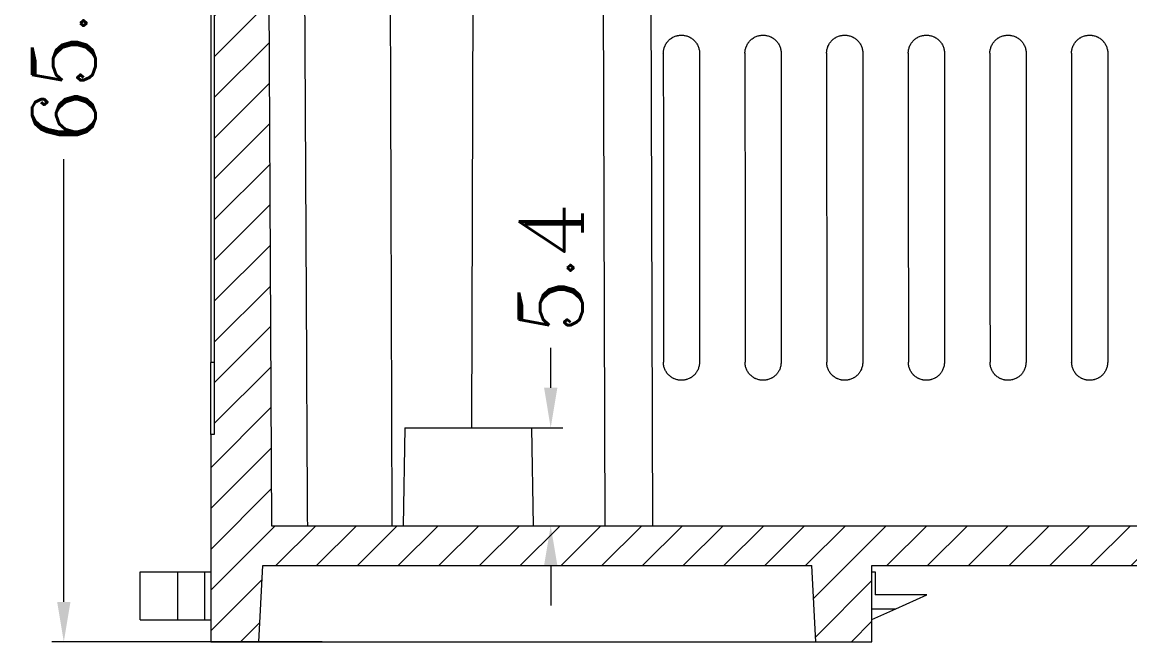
# Model space of a CAD drawing. Header units: millimetres. Extents: x -195 to 1349, y 148 to 750.
# Drawn here: x 752.4 to 813.5, y 541.3 to 575.5 of the extents above; entities that cross this region are included whole.
import ezdxf

# ---------------------------------------------------------------- set-up
doc = ezdxf.new("R2010")
doc.units = ezdxf.units.MM
doc.layers.get('0').update_dxf_attribs({"linetype": 'CONTINUOUS'})
doc.layers.get('Defpoints').update_dxf_attribs({"linetype": 'CONTINUOUS'})
doc.layers.add('4', color=7, linetype='CONTINUOUS', true_color=0xffffff)
doc.layers.add('55', color=7, linetype='CONTINUOUS', true_color=0xffffff)
doc.styles.add('ROMANC', font='romanc.shx', dxfattribs={"bigfont": 'gbcbig.shx'})
doc.dimstyles.new('YanXiu', dxfattribs={"dimtxt": 3.5, "dimasz": 2.2, "dimexe": 0.66, "dimexo": 0.66, "dimgap": 0.66, "dimtad": 0, "dimdec": 1, "dimdsep": 46, "dimtxsty": 'ROMANC', "dimcen": 0, "dimclrd": 131, "dimclre": 131, "dimclrt": 42, "dimazin": 2, "dimtfac": 1, "dimtdec": 1, "dimtofl": 0, "dimtmove": 0, "dimatfit": 3, "dimfxl": 1, "dimlwd": 5, "dimlwe": 5, "dimarcsym": 0})

# ---------------------------------------------------------------- blocks, each defined once
blk = doc.blocks.new('*D45')
at = {"color": 131, "lineweight": 5, "transparency": 16777216}
for p, q in [((765.197, 606.543), (754.053, 606.543)), ((754.713, 604.343), (754.713, 579.939)), ((754.713, 543.547), (754.713, 567.952)), ((768.961, 541.347), (754.053, 541.347))]:
    blk.add_line(p, q, dxfattribs=at)
at = {"color": 131, "lineweight": 18, "transparency": 16777216}
for points in [[(754.347, 604.343), (755.08, 604.343), (754.713, 606.543)], [(754.347, 543.547), (755.08, 543.547), (754.713, 541.347)]]:
    blk.add_solid(points, dxfattribs=at)
at = {"layer": 'Defpoints', "color": 0, "lineweight": 18, "transparency": 16777216}
for p in [(754.713, 606.543), (765.857, 606.543), (769.621, 541.347)]:
    blk.add_point(p, dxfattribs=at)
at = {"color": 42, "lineweight": 18, "transparency": 16777216, "insert": (754.713, 573.945), "char_height": 3.5, "attachment_point": 5, "rotation": 90, "style": 'ROMANC'}
blk.add_mtext('65.2', dxfattribs=at)
blk = doc.blocks.new('*D46')
at = {"color": 131, "lineweight": 5, "transparency": 16777216}
for p, q in [((781.548, 555.346), (781.548, 557.546)), ((779.233, 553.146), (782.208, 553.146)), ((779.233, 547.747), (782.208, 547.747)), ((781.548, 545.547), (781.548, 543.347))]:
    blk.add_line(p, q, dxfattribs=at)
at = {"color": 131, "lineweight": 18, "transparency": 16777216}
for points in [[(781.182, 555.346), (781.915, 555.346), (781.548, 553.146)], [(781.182, 545.547), (781.915, 545.547), (781.548, 547.747)]]:
    blk.add_solid(points, dxfattribs=at)
at = {"layer": 'Defpoints', "color": 0, "lineweight": 18, "transparency": 16777216}
for p in [(778.573, 553.146), (781.548, 553.146), (778.573, 547.747)]:
    blk.add_point(p, dxfattribs=at)
at = {"color": 42, "lineweight": 18, "transparency": 16777216, "insert": (781.548, 561.956), "char_height": 3.5, "attachment_point": 5, "rotation": 90, "style": 'ROMANC'}
blk.add_mtext('5.4', dxfattribs=at)

msp = doc.modelspace()

# ---------------------------------------------------------------- hatches: boundary and pattern name
at = {"layer": '4', "linetype": 'Continuous', "lineweight": 13}
h = msp.add_hatch(dxfattribs=at)
h.set_pattern_fill('ANSI31', color=3, scale=0.5, style=0)
h.set_pattern_definition([(45, (-24.7109, -18.8151), (-1.122532, 1.122532), [])])
h.paths.add_polyline_path([(762.807, 606.543), (765.857, 606.543), (766.165, 547.747), (869.842, 547.747), (870.15, 606.543), (873.2, 606.543), (873.2, 601.772), (873, 601.772), (873, 552.769), (873.2, 552.769), (873.2, 541.347), (870.549, 541.347), (870.329, 545.547), (838.872, 545.547), (838.652, 541.347), (835.552, 541.347), (835.552, 545.547), (799.255, 545.547), (799.255, 541.347), (796.155, 541.347), (795.935, 545.547), (765.678, 545.547), (765.458, 541.347), (762.807, 541.347), (762.807, 552.769), (763.007, 552.769), (763.007, 601.772), (762.807, 601.772)], flags=0)

# ---------------------------------------------------------------- linework, layer by layer
at = {"layer": '4', "color": 7, "linetype": 'Continuous', "lineweight": 18}
for p, q in [((765.857, 606.543), (766.165, 547.747)), ((777.356, 604.843), (777.176, 553.147)), ((784.555, 547.747), (784.356, 604.843)), ((787.181, 547.747), (786.981, 604.843)), ((763.007, 601.772), (763.007, 552.769)), ((762.807, 597.796), (762.807, 556.745)), ((762.807, 552.769), (762.807, 556.745)), ((773.505, 553.146), (773.411, 547.747)), ((773.505, 553.146), (780.504, 553.146)), ((780.599, 547.747), (780.504, 553.146)), ((762.807, 552.769), (762.807, 541.347)), ((763.007, 552.769), (762.807, 552.769)), ((766.165, 547.747), (869.842, 547.747)), ((765.458, 541.347), (765.678, 545.547)), ((765.678, 545.547), (795.935, 545.547)), ((796.155, 541.347), (795.935, 545.547)), ((799.255, 545.547), (835.552, 545.547)), ((799.255, 541.347), (799.255, 545.547)), ((762.807, 541.347), (765.458, 541.347)), ((765.458, 541.347), (796.155, 541.347)), ((796.155, 541.347), (799.255, 541.347))]:
    msp.add_line(p, q, dxfattribs=at)
at = {"layer": '4', "color": 7, "linetype": 'Continuous', "lineweight": 13}
msp.add_line((763.007, 556.745), (762.807, 556.745), dxfattribs=at)
at = {"layer": '4', "color": 7, "linetype": 'Continuous', "lineweight": 18}
for points, knots in [([(772.811, 547.747), (772.811, 547.784), (772.811, 547.858), (772.811, 548.007), (772.81, 548.267), (772.808, 548.788), (772.805, 549.828), (772.798, 551.91), (772.785, 556.073), (772.767, 562.021), (772.748, 567.968), (772.734, 572.132), (772.728, 574.213), (772.724, 575.254), (772.723, 575.775), (772.722, 576.035), (772.721, 576.165), (772.721, 576.239), (772.721, 576.314), (772.721, 576.407), (772.72, 576.555), (772.719, 576.815), (772.718, 577.336), (772.714, 578.377), (772.707, 580.458), (772.694, 584.622), (772.675, 590.569), (772.655, 596.517), (772.641, 600.68), (772.634, 602.762), (772.631, 603.802), (772.629, 604.323), (772.628, 604.583), (772.628, 604.713), (772.628, 604.788), (772.628, 604.825), (772.628, 604.843)], [0, 0, 0, 0, 0.00195, 0.003903, 0.00781, 0.015622, 0.031247, 0.062497, 0.124997, 0.249998, 0.374998, 0.437498, 0.468748, 0.484373, 0.492186, 0.496092, 0.498045, 0.499021, 0.499999, 0.501952, 0.503905, 0.507811, 0.515624, 0.531249, 0.562499, 0.624999, 0.749999, 0.875, 0.9375, 0.96875, 0.984375, 0.992187, 0.996094, 0.998047, 0.999023, 1, 1, 1, 1]), ([(768.153, 547.747), (768.141, 550.05), (768.128, 552.353), (768.068, 563.87), (768.02, 573.083), (767.942, 587.895), (767.913, 593.495), (767.884, 599.094)], [0, 0, 0, 0, 0.134571, 0.134571, 0.672856, 0.672856, 1, 1, 1, 1]), ([(787.755, 573.78), (787.755, 573.846), (787.762, 573.91), (787.781, 574.006), (787.788, 574.038), (787.803, 574.085), (787.808, 574.1), (787.819, 574.131), (787.825, 574.147), (787.844, 574.192), (787.872, 574.251), (787.905, 574.307), (787.932, 574.348), (787.941, 574.361), (787.961, 574.387), (787.971, 574.4), (788.002, 574.438), (788.024, 574.463), (788.093, 574.532), (788.144, 574.573), (788.212, 574.619), (788.226, 574.628), (788.254, 574.644), (788.268, 574.653), (788.311, 574.676), (788.341, 574.69), (788.401, 574.715), (788.432, 574.726), (788.478, 574.74), (788.494, 574.744), (788.526, 574.752), (788.542, 574.756), (788.591, 574.765), (788.655, 574.775), (788.72, 574.778), (788.785, 574.778), (788.818, 574.777), (788.867, 574.772), (788.883, 574.77), (788.916, 574.765), (788.996, 574.751), (789.074, 574.728), (789.15, 574.696), (789.165, 574.69), (789.195, 574.676), (789.209, 574.668), (789.253, 574.645), (789.281, 574.628), (789.362, 574.574), (789.412, 574.533), (789.471, 574.475), (789.482, 574.463), (789.504, 574.439), (789.515, 574.426), (789.546, 574.388), (789.565, 574.362), (789.601, 574.308), (789.618, 574.28), (789.649, 574.223), (789.663, 574.193), (789.688, 574.132), (789.71, 574.071), (789.726, 574.008), (789.739, 573.944), (789.744, 573.911), (789.75, 573.846), (789.752, 573.813), (789.752, 573.78)], [0, 0, 0, 0, 0.0625, 0.0625, 0.09375, 0.09375, 0.109375, 0.109375, 0.125, 0.125, 0.15625, 0.1875, 0.1875, 0.203125, 0.203125, 0.21875, 0.21875, 0.25, 0.25, 0.3125, 0.3125, 0.328125, 0.328125, 0.34375, 0.34375, 0.375, 0.375, 0.40625, 0.40625, 0.421875, 0.421875, 0.4375, 0.4375, 0.46875, 0.5, 0.5, 0.53125, 0.53125, 0.546875, 0.546875, 0.5625, 0.625, 0.625, 0.640625, 0.640625, 0.65625, 0.65625, 0.6875, 0.6875, 0.75, 0.75, 0.765625, 0.765625, 0.78125, 0.78125, 0.8125, 0.8125, 0.84375, 0.84375, 0.875, 0.875, 0.90625, 0.9375, 0.9375, 0.96875, 0.96875, 1, 1, 1, 1]), ([(792.255, 573.78), (792.255, 573.846), (792.262, 573.91), (792.281, 574.006), (792.288, 574.038), (792.303, 574.085), (792.308, 574.1), (792.319, 574.131), (792.325, 574.147), (792.344, 574.192), (792.372, 574.251), (792.405, 574.307), (792.432, 574.348), (792.441, 574.361), (792.461, 574.387), (792.471, 574.4), (792.502, 574.438), (792.524, 574.463), (792.593, 574.532), (792.644, 574.573), (792.712, 574.619), (792.726, 574.628), (792.754, 574.644), (792.768, 574.653), (792.811, 574.676), (792.841, 574.69), (792.901, 574.715), (792.932, 574.726), (792.978, 574.74), (792.994, 574.744), (793.026, 574.752), (793.042, 574.756), (793.091, 574.765), (793.155, 574.775), (793.22, 574.778), (793.285, 574.778), (793.318, 574.777), (793.367, 574.772), (793.383, 574.77), (793.416, 574.765), (793.496, 574.751), (793.574, 574.728), (793.65, 574.696), (793.665, 574.69), (793.695, 574.676), (793.709, 574.668), (793.753, 574.645), (793.781, 574.628), (793.862, 574.574), (793.912, 574.533), (793.971, 574.475), (793.982, 574.463), (794.004, 574.439), (794.015, 574.426), (794.046, 574.388), (794.065, 574.362), (794.101, 574.308), (794.118, 574.28), (794.149, 574.223), (794.163, 574.193), (794.188, 574.132), (794.21, 574.071), (794.226, 574.008), (794.239, 573.944), (794.244, 573.911), (794.25, 573.846), (794.252, 573.813), (794.252, 573.78)], [0, 0, 0, 0, 0.0625, 0.0625, 0.09375, 0.09375, 0.109375, 0.109375, 0.125, 0.125, 0.15625, 0.1875, 0.1875, 0.203125, 0.203125, 0.21875, 0.21875, 0.25, 0.25, 0.3125, 0.3125, 0.328125, 0.328125, 0.34375, 0.34375, 0.375, 0.375, 0.40625, 0.40625, 0.421875, 0.421875, 0.4375, 0.4375, 0.46875, 0.5, 0.5, 0.53125, 0.53125, 0.546875, 0.546875, 0.5625, 0.625, 0.625, 0.640625, 0.640625, 0.65625, 0.65625, 0.6875, 0.6875, 0.75, 0.75, 0.765625, 0.765625, 0.78125, 0.78125, 0.8125, 0.8125, 0.84375, 0.84375, 0.875, 0.875, 0.90625, 0.9375, 0.9375, 0.96875, 0.96875, 1, 1, 1, 1]), ([(796.755, 573.78), (796.755, 573.846), (796.762, 573.91), (796.781, 574.006), (796.788, 574.038), (796.803, 574.085), (796.808, 574.1), (796.819, 574.131), (796.825, 574.147), (796.844, 574.192), (796.872, 574.251), (796.905, 574.307), (796.932, 574.348), (796.941, 574.361), (796.961, 574.387), (796.971, 574.4), (797.002, 574.438), (797.024, 574.463), (797.093, 574.532), (797.144, 574.573), (797.212, 574.619), (797.226, 574.628), (797.254, 574.644), (797.268, 574.653), (797.311, 574.676), (797.341, 574.69), (797.401, 574.715), (797.432, 574.726), (797.478, 574.74), (797.494, 574.744), (797.526, 574.752), (797.542, 574.756), (797.591, 574.765), (797.655, 574.775), (797.72, 574.778), (797.785, 574.778), (797.818, 574.777), (797.867, 574.772), (797.883, 574.77), (797.916, 574.765), (797.996, 574.751), (798.074, 574.728), (798.15, 574.696), (798.165, 574.69), (798.195, 574.676), (798.209, 574.668), (798.253, 574.645), (798.281, 574.628), (798.362, 574.574), (798.412, 574.533), (798.471, 574.475), (798.482, 574.463), (798.504, 574.439), (798.515, 574.426), (798.546, 574.388), (798.565, 574.362), (798.601, 574.308), (798.618, 574.28), (798.649, 574.223), (798.663, 574.193), (798.688, 574.132), (798.71, 574.071), (798.726, 574.008), (798.739, 573.944), (798.744, 573.911), (798.75, 573.846), (798.752, 573.813), (798.752, 573.78)], [0, 0, 0, 0, 0.0625, 0.0625, 0.09375, 0.09375, 0.109375, 0.109375, 0.125, 0.125, 0.15625, 0.1875, 0.1875, 0.203125, 0.203125, 0.21875, 0.21875, 0.25, 0.25, 0.3125, 0.3125, 0.328125, 0.328125, 0.34375, 0.34375, 0.375, 0.375, 0.40625, 0.40625, 0.421875, 0.421875, 0.4375, 0.4375, 0.46875, 0.5, 0.5, 0.53125, 0.53125, 0.546875, 0.546875, 0.5625, 0.625, 0.625, 0.640625, 0.640625, 0.65625, 0.65625, 0.6875, 0.6875, 0.75, 0.75, 0.765625, 0.765625, 0.78125, 0.78125, 0.8125, 0.8125, 0.84375, 0.84375, 0.875, 0.875, 0.90625, 0.9375, 0.9375, 0.96875, 0.96875, 1, 1, 1, 1]), ([(801.255, 573.78), (801.255, 573.846), (801.262, 573.91), (801.281, 574.006), (801.288, 574.038), (801.303, 574.085), (801.308, 574.1), (801.319, 574.131), (801.325, 574.147), (801.344, 574.192), (801.372, 574.251), (801.405, 574.307), (801.432, 574.348), (801.441, 574.361), (801.461, 574.387), (801.471, 574.4), (801.502, 574.438), (801.524, 574.463), (801.593, 574.532), (801.644, 574.573), (801.712, 574.619), (801.726, 574.628), (801.754, 574.644), (801.768, 574.653), (801.811, 574.676), (801.841, 574.69), (801.901, 574.715), (801.932, 574.726), (801.978, 574.74), (801.994, 574.744), (802.026, 574.752), (802.042, 574.756), (802.091, 574.765), (802.155, 574.775), (802.22, 574.778), (802.285, 574.778), (802.318, 574.777), (802.367, 574.772), (802.383, 574.77), (802.416, 574.765), (802.496, 574.751), (802.574, 574.728), (802.65, 574.696), (802.665, 574.69), (802.695, 574.676), (802.709, 574.668), (802.753, 574.645), (802.781, 574.628), (802.862, 574.574), (802.912, 574.533), (802.971, 574.475), (802.982, 574.463), (803.004, 574.439), (803.015, 574.426), (803.046, 574.388), (803.065, 574.362), (803.101, 574.308), (803.118, 574.28), (803.149, 574.223), (803.163, 574.193), (803.188, 574.132), (803.21, 574.071), (803.226, 574.008), (803.239, 573.944), (803.244, 573.911), (803.25, 573.846), (803.252, 573.813), (803.252, 573.78)], [0, 0, 0, 0, 0.0625, 0.0625, 0.09375, 0.09375, 0.109375, 0.109375, 0.125, 0.125, 0.15625, 0.1875, 0.1875, 0.203125, 0.203125, 0.21875, 0.21875, 0.25, 0.25, 0.3125, 0.3125, 0.328125, 0.328125, 0.34375, 0.34375, 0.375, 0.375, 0.40625, 0.40625, 0.421875, 0.421875, 0.4375, 0.4375, 0.46875, 0.5, 0.5, 0.53125, 0.53125, 0.546875, 0.546875, 0.5625, 0.625, 0.625, 0.640625, 0.640625, 0.65625, 0.65625, 0.6875, 0.6875, 0.75, 0.75, 0.765625, 0.765625, 0.78125, 0.78125, 0.8125, 0.8125, 0.84375, 0.84375, 0.875, 0.875, 0.90625, 0.9375, 0.9375, 0.96875, 0.96875, 1, 1, 1, 1]), ([(805.755, 573.78), (805.755, 573.846), (805.762, 573.91), (805.781, 574.006), (805.788, 574.038), (805.803, 574.085), (805.808, 574.1), (805.819, 574.131), (805.825, 574.147), (805.844, 574.192), (805.872, 574.251), (805.905, 574.307), (805.932, 574.348), (805.941, 574.361), (805.961, 574.387), (805.971, 574.4), (806.002, 574.438), (806.024, 574.463), (806.093, 574.532), (806.144, 574.573), (806.212, 574.619), (806.226, 574.628), (806.254, 574.644), (806.268, 574.653), (806.311, 574.676), (806.341, 574.69), (806.401, 574.715), (806.432, 574.726), (806.478, 574.74), (806.494, 574.744), (806.526, 574.752), (806.542, 574.756), (806.591, 574.765), (806.655, 574.775), (806.72, 574.778), (806.785, 574.778), (806.818, 574.777), (806.867, 574.772), (806.883, 574.77), (806.916, 574.765), (806.996, 574.751), (807.074, 574.728), (807.15, 574.696), (807.165, 574.69), (807.195, 574.676), (807.209, 574.668), (807.253, 574.645), (807.281, 574.628), (807.362, 574.574), (807.412, 574.533), (807.471, 574.475), (807.482, 574.463), (807.504, 574.439), (807.515, 574.426), (807.546, 574.388), (807.565, 574.362), (807.601, 574.308), (807.618, 574.28), (807.649, 574.223), (807.663, 574.193), (807.688, 574.132), (807.71, 574.071), (807.726, 574.008), (807.739, 573.944), (807.744, 573.911), (807.75, 573.846), (807.752, 573.813), (807.752, 573.78)], [0, 0, 0, 0, 0.0625, 0.0625, 0.09375, 0.09375, 0.109375, 0.109375, 0.125, 0.125, 0.15625, 0.1875, 0.1875, 0.203125, 0.203125, 0.21875, 0.21875, 0.25, 0.25, 0.3125, 0.3125, 0.328125, 0.328125, 0.34375, 0.34375, 0.375, 0.375, 0.40625, 0.40625, 0.421875, 0.421875, 0.4375, 0.4375, 0.46875, 0.5, 0.5, 0.53125, 0.53125, 0.546875, 0.546875, 0.5625, 0.625, 0.625, 0.640625, 0.640625, 0.65625, 0.65625, 0.6875, 0.6875, 0.75, 0.75, 0.765625, 0.765625, 0.78125, 0.78125, 0.8125, 0.8125, 0.84375, 0.84375, 0.875, 0.875, 0.90625, 0.9375, 0.9375, 0.96875, 0.96875, 1, 1, 1, 1]), ([(810.255, 573.78), (810.255, 573.846), (810.262, 573.91), (810.281, 574.006), (810.288, 574.038), (810.303, 574.085), (810.308, 574.1), (810.319, 574.131), (810.325, 574.147), (810.344, 574.192), (810.372, 574.251), (810.405, 574.307), (810.432, 574.348), (810.441, 574.361), (810.461, 574.387), (810.471, 574.4), (810.502, 574.438), (810.524, 574.463), (810.593, 574.532), (810.644, 574.573), (810.712, 574.619), (810.726, 574.628), (810.754, 574.644), (810.768, 574.653), (810.811, 574.676), (810.841, 574.69), (810.901, 574.715), (810.932, 574.726), (810.978, 574.74), (810.994, 574.744), (811.026, 574.752), (811.042, 574.756), (811.091, 574.765), (811.155, 574.775), (811.22, 574.778), (811.285, 574.778), (811.318, 574.777), (811.367, 574.772), (811.383, 574.77), (811.416, 574.765), (811.496, 574.751), (811.574, 574.728), (811.65, 574.696), (811.665, 574.69), (811.695, 574.676), (811.709, 574.668), (811.753, 574.645), (811.781, 574.628), (811.862, 574.574), (811.912, 574.533), (811.971, 574.475), (811.982, 574.463), (812.004, 574.439), (812.015, 574.426), (812.046, 574.388), (812.065, 574.362), (812.101, 574.308), (812.118, 574.28), (812.149, 574.223), (812.163, 574.193), (812.188, 574.132), (812.21, 574.071), (812.226, 574.008), (812.239, 573.944), (812.244, 573.911), (812.25, 573.846), (812.252, 573.813), (812.252, 573.78)], [0, 0, 0, 0, 0.0625, 0.0625, 0.09375, 0.09375, 0.109375, 0.109375, 0.125, 0.125, 0.15625, 0.1875, 0.1875, 0.203125, 0.203125, 0.21875, 0.21875, 0.25, 0.25, 0.3125, 0.3125, 0.328125, 0.328125, 0.34375, 0.34375, 0.375, 0.375, 0.40625, 0.40625, 0.421875, 0.421875, 0.4375, 0.4375, 0.46875, 0.5, 0.5, 0.53125, 0.53125, 0.546875, 0.546875, 0.5625, 0.625, 0.625, 0.640625, 0.640625, 0.65625, 0.65625, 0.6875, 0.6875, 0.75, 0.75, 0.765625, 0.765625, 0.78125, 0.78125, 0.8125, 0.8125, 0.84375, 0.84375, 0.875, 0.875, 0.90625, 0.9375, 0.9375, 0.96875, 0.96875, 1, 1, 1, 1]), ([(787.755, 573.78), (787.756, 571.472), (787.757, 569.164), (787.758, 565.173), (787.759, 563.488), (787.76, 560.12), (787.761, 558.435), (787.761, 556.751)], [0, 0, 0, 0, 0.406541, 0.406541, 0.703271, 0.703271, 1, 1, 1, 1]), ([(789.752, 573.78), (789.751, 571.472), (789.75, 569.164), (789.749, 565.173), (789.748, 563.488), (789.747, 560.12), (789.746, 558.435), (789.746, 556.751)], [0, 0, 0, 0, 0.406541, 0.406541, 0.703271, 0.703271, 1, 1, 1, 1]), ([(792.255, 573.78), (792.256, 571.472), (792.257, 569.164), (792.258, 565.173), (792.259, 563.488), (792.26, 560.12), (792.261, 558.435), (792.261, 556.751)], [0, 0, 0, 0, 0.406541, 0.406541, 0.703271, 0.703271, 1, 1, 1, 1]), ([(794.252, 573.78), (794.251, 571.472), (794.25, 569.164), (794.249, 565.173), (794.248, 563.488), (794.247, 560.12), (794.246, 558.435), (794.246, 556.751)], [0, 0, 0, 0, 0.406541, 0.406541, 0.703271, 0.703271, 1, 1, 1, 1]), ([(796.755, 573.78), (796.756, 571.472), (796.757, 569.164), (796.758, 565.173), (796.759, 563.488), (796.76, 560.12), (796.761, 558.435), (796.761, 556.751)], [0, 0, 0, 0, 0.406541, 0.406541, 0.703271, 0.703271, 1, 1, 1, 1]), ([(798.752, 573.78), (798.751, 571.472), (798.75, 569.164), (798.749, 565.173), (798.748, 563.488), (798.747, 560.12), (798.746, 558.435), (798.746, 556.751)], [0, 0, 0, 0, 0.406541, 0.406541, 0.703271, 0.703271, 1, 1, 1, 1]), ([(801.255, 573.78), (801.256, 571.472), (801.257, 569.164), (801.258, 565.173), (801.259, 563.488), (801.26, 560.12), (801.261, 558.435), (801.261, 556.751)], [0, 0, 0, 0, 0.406541, 0.406541, 0.703271, 0.703271, 1, 1, 1, 1]), ([(803.252, 573.78), (803.251, 571.472), (803.25, 569.164), (803.249, 565.173), (803.248, 563.488), (803.247, 560.12), (803.246, 558.435), (803.246, 556.751)], [0, 0, 0, 0, 0.406541, 0.406541, 0.703271, 0.703271, 1, 1, 1, 1]), ([(805.755, 573.78), (805.756, 571.472), (805.757, 569.164), (805.758, 565.173), (805.759, 563.488), (805.76, 560.12), (805.761, 558.435), (805.761, 556.751)], [0, 0, 0, 0, 0.406541, 0.406541, 0.703271, 0.703271, 1, 1, 1, 1]), ([(807.752, 573.78), (807.751, 571.472), (807.75, 569.164), (807.749, 565.173), (807.748, 563.488), (807.747, 560.12), (807.746, 558.435), (807.746, 556.751)], [0, 0, 0, 0, 0.406541, 0.406541, 0.703271, 0.703271, 1, 1, 1, 1]), ([(810.255, 573.78), (810.256, 571.472), (810.257, 569.164), (810.258, 565.173), (810.259, 563.488), (810.26, 560.12), (810.261, 558.435), (810.261, 556.751)], [0, 0, 0, 0, 0.406541, 0.406541, 0.703271, 0.703271, 1, 1, 1, 1]), ([(812.252, 573.78), (812.251, 571.472), (812.25, 569.164), (812.249, 565.173), (812.248, 563.488), (812.247, 560.12), (812.246, 558.435), (812.246, 556.751)], [0, 0, 0, 0, 0.406541, 0.406541, 0.703271, 0.703271, 1, 1, 1, 1]), ([(789.746, 556.751), (789.746, 556.686), (789.739, 556.621), (789.72, 556.526), (789.712, 556.495), (789.693, 556.432), (789.682, 556.402), (789.657, 556.341), (789.63, 556.283), (789.597, 556.228), (789.57, 556.187), (789.56, 556.174), (789.541, 556.148), (789.531, 556.135), (789.5, 556.097), (789.478, 556.073), (789.409, 556.004), (789.359, 555.963), (789.292, 555.918), (789.278, 555.909), (789.25, 555.892), (789.236, 555.884), (789.193, 555.861), (789.163, 555.847), (789.104, 555.823), (789.073, 555.812), (789.027, 555.798), (789.011, 555.793), (788.979, 555.785), (788.963, 555.782), (788.915, 555.772), (788.851, 555.763), (788.787, 555.759), (788.722, 555.759), (788.69, 555.761), (788.641, 555.766), (788.625, 555.768), (788.592, 555.772), (788.512, 555.786), (788.435, 555.81), (788.36, 555.841), (788.345, 555.847), (788.315, 555.861), (788.301, 555.869), (788.258, 555.892), (788.23, 555.908), (788.149, 555.962), (788.099, 556.003), (788.041, 556.061), (788.03, 556.073), (788.008, 556.097), (787.997, 556.109), (787.967, 556.147), (787.947, 556.172), (787.911, 556.226), (787.895, 556.254), (787.864, 556.311), (787.85, 556.341), (787.825, 556.401), (787.803, 556.462), (787.787, 556.525), (787.774, 556.588), (787.77, 556.62), (787.763, 556.686), (787.761, 556.718), (787.761, 556.751)], [0, 0, 0, 0, 0.0625, 0.0625, 0.09375, 0.09375, 0.125, 0.125, 0.15625, 0.1875, 0.1875, 0.203125, 0.203125, 0.21875, 0.21875, 0.25, 0.25, 0.3125, 0.3125, 0.328125, 0.328125, 0.34375, 0.34375, 0.375, 0.375, 0.40625, 0.40625, 0.421875, 0.421875, 0.4375, 0.4375, 0.46875, 0.5, 0.5, 0.53125, 0.53125, 0.546875, 0.546875, 0.5625, 0.625, 0.625, 0.640625, 0.640625, 0.65625, 0.65625, 0.6875, 0.6875, 0.75, 0.75, 0.765625, 0.765625, 0.78125, 0.78125, 0.8125, 0.8125, 0.84375, 0.84375, 0.875, 0.875, 0.90625, 0.9375, 0.9375, 0.96875, 0.96875, 1, 1, 1, 1]), ([(794.246, 556.751), (794.246, 556.686), (794.239, 556.621), (794.22, 556.526), (794.212, 556.495), (794.193, 556.432), (794.182, 556.402), (794.157, 556.341), (794.13, 556.283), (794.097, 556.228), (794.07, 556.187), (794.06, 556.174), (794.041, 556.148), (794.031, 556.135), (794, 556.097), (793.978, 556.073), (793.909, 556.004), (793.859, 555.963), (793.792, 555.918), (793.778, 555.909), (793.75, 555.892), (793.736, 555.884), (793.693, 555.861), (793.663, 555.847), (793.604, 555.823), (793.573, 555.812), (793.527, 555.798), (793.511, 555.793), (793.479, 555.785), (793.463, 555.782), (793.415, 555.772), (793.351, 555.763), (793.287, 555.759), (793.222, 555.759), (793.19, 555.761), (793.141, 555.766), (793.125, 555.768), (793.092, 555.772), (793.012, 555.786), (792.935, 555.81), (792.86, 555.841), (792.845, 555.847), (792.815, 555.861), (792.801, 555.869), (792.758, 555.892), (792.73, 555.908), (792.649, 555.962), (792.599, 556.003), (792.541, 556.061), (792.53, 556.073), (792.508, 556.097), (792.497, 556.109), (792.467, 556.147), (792.447, 556.172), (792.411, 556.226), (792.395, 556.254), (792.364, 556.311), (792.35, 556.341), (792.325, 556.401), (792.303, 556.462), (792.287, 556.525), (792.274, 556.588), (792.27, 556.62), (792.263, 556.686), (792.261, 556.718), (792.261, 556.751)], [0, 0, 0, 0, 0.0625, 0.0625, 0.09375, 0.09375, 0.125, 0.125, 0.15625, 0.1875, 0.1875, 0.203125, 0.203125, 0.21875, 0.21875, 0.25, 0.25, 0.3125, 0.3125, 0.328125, 0.328125, 0.34375, 0.34375, 0.375, 0.375, 0.40625, 0.40625, 0.421875, 0.421875, 0.4375, 0.4375, 0.46875, 0.5, 0.5, 0.53125, 0.53125, 0.546875, 0.546875, 0.5625, 0.625, 0.625, 0.640625, 0.640625, 0.65625, 0.65625, 0.6875, 0.6875, 0.75, 0.75, 0.765625, 0.765625, 0.78125, 0.78125, 0.8125, 0.8125, 0.84375, 0.84375, 0.875, 0.875, 0.90625, 0.9375, 0.9375, 0.96875, 0.96875, 1, 1, 1, 1]), ([(798.746, 556.751), (798.746, 556.686), (798.739, 556.621), (798.72, 556.526), (798.712, 556.495), (798.693, 556.432), (798.682, 556.402), (798.657, 556.341), (798.63, 556.283), (798.597, 556.228), (798.57, 556.187), (798.56, 556.174), (798.541, 556.148), (798.531, 556.135), (798.5, 556.097), (798.478, 556.073), (798.409, 556.004), (798.359, 555.963), (798.292, 555.918), (798.278, 555.909), (798.25, 555.892), (798.236, 555.884), (798.193, 555.861), (798.163, 555.847), (798.104, 555.823), (798.073, 555.812), (798.027, 555.798), (798.011, 555.793), (797.979, 555.785), (797.963, 555.782), (797.915, 555.772), (797.851, 555.763), (797.787, 555.759), (797.722, 555.759), (797.69, 555.761), (797.641, 555.766), (797.625, 555.768), (797.592, 555.772), (797.512, 555.786), (797.435, 555.81), (797.36, 555.841), (797.345, 555.847), (797.315, 555.861), (797.301, 555.869), (797.258, 555.892), (797.23, 555.908), (797.149, 555.962), (797.099, 556.003), (797.041, 556.061), (797.03, 556.073), (797.008, 556.097), (796.997, 556.109), (796.967, 556.147), (796.947, 556.172), (796.911, 556.226), (796.895, 556.254), (796.864, 556.311), (796.85, 556.341), (796.825, 556.401), (796.803, 556.462), (796.787, 556.525), (796.774, 556.588), (796.77, 556.62), (796.763, 556.686), (796.761, 556.718), (796.761, 556.751)], [0, 0, 0, 0, 0.0625, 0.0625, 0.09375, 0.09375, 0.125, 0.125, 0.15625, 0.1875, 0.1875, 0.203125, 0.203125, 0.21875, 0.21875, 0.25, 0.25, 0.3125, 0.3125, 0.328125, 0.328125, 0.34375, 0.34375, 0.375, 0.375, 0.40625, 0.40625, 0.421875, 0.421875, 0.4375, 0.4375, 0.46875, 0.5, 0.5, 0.53125, 0.53125, 0.546875, 0.546875, 0.5625, 0.625, 0.625, 0.640625, 0.640625, 0.65625, 0.65625, 0.6875, 0.6875, 0.75, 0.75, 0.765625, 0.765625, 0.78125, 0.78125, 0.8125, 0.8125, 0.84375, 0.84375, 0.875, 0.875, 0.90625, 0.9375, 0.9375, 0.96875, 0.96875, 1, 1, 1, 1]), ([(803.246, 556.751), (803.246, 556.686), (803.239, 556.621), (803.22, 556.526), (803.212, 556.495), (803.193, 556.432), (803.182, 556.402), (803.157, 556.341), (803.13, 556.283), (803.097, 556.228), (803.07, 556.187), (803.06, 556.174), (803.041, 556.148), (803.031, 556.135), (803, 556.097), (802.978, 556.073), (802.909, 556.004), (802.859, 555.963), (802.792, 555.918), (802.778, 555.909), (802.75, 555.892), (802.736, 555.884), (802.693, 555.861), (802.663, 555.847), (802.604, 555.823), (802.573, 555.812), (802.527, 555.798), (802.511, 555.793), (802.479, 555.785), (802.463, 555.782), (802.415, 555.772), (802.351, 555.763), (802.287, 555.759), (802.222, 555.759), (802.19, 555.761), (802.141, 555.766), (802.125, 555.768), (802.092, 555.772), (802.012, 555.786), (801.935, 555.81), (801.86, 555.841), (801.845, 555.847), (801.815, 555.861), (801.801, 555.869), (801.758, 555.892), (801.73, 555.908), (801.649, 555.962), (801.599, 556.003), (801.541, 556.061), (801.53, 556.073), (801.508, 556.097), (801.497, 556.109), (801.467, 556.147), (801.447, 556.172), (801.411, 556.226), (801.395, 556.254), (801.364, 556.311), (801.35, 556.341), (801.325, 556.401), (801.303, 556.462), (801.287, 556.525), (801.274, 556.588), (801.27, 556.62), (801.263, 556.686), (801.261, 556.718), (801.261, 556.751)], [0, 0, 0, 0, 0.0625, 0.0625, 0.09375, 0.09375, 0.125, 0.125, 0.15625, 0.1875, 0.1875, 0.203125, 0.203125, 0.21875, 0.21875, 0.25, 0.25, 0.3125, 0.3125, 0.328125, 0.328125, 0.34375, 0.34375, 0.375, 0.375, 0.40625, 0.40625, 0.421875, 0.421875, 0.4375, 0.4375, 0.46875, 0.5, 0.5, 0.53125, 0.53125, 0.546875, 0.546875, 0.5625, 0.625, 0.625, 0.640625, 0.640625, 0.65625, 0.65625, 0.6875, 0.6875, 0.75, 0.75, 0.765625, 0.765625, 0.78125, 0.78125, 0.8125, 0.8125, 0.84375, 0.84375, 0.875, 0.875, 0.90625, 0.9375, 0.9375, 0.96875, 0.96875, 1, 1, 1, 1]), ([(807.746, 556.751), (807.746, 556.686), (807.739, 556.621), (807.72, 556.526), (807.712, 556.495), (807.693, 556.432), (807.682, 556.402), (807.657, 556.341), (807.63, 556.283), (807.597, 556.228), (807.57, 556.187), (807.56, 556.174), (807.541, 556.148), (807.531, 556.135), (807.5, 556.097), (807.478, 556.073), (807.409, 556.004), (807.359, 555.963), (807.292, 555.918), (807.278, 555.909), (807.25, 555.892), (807.236, 555.884), (807.193, 555.861), (807.163, 555.847), (807.104, 555.823), (807.073, 555.812), (807.027, 555.798), (807.011, 555.793), (806.979, 555.785), (806.963, 555.782), (806.915, 555.772), (806.851, 555.763), (806.787, 555.759), (806.722, 555.759), (806.69, 555.761), (806.641, 555.766), (806.625, 555.768), (806.592, 555.772), (806.512, 555.786), (806.435, 555.81), (806.36, 555.841), (806.345, 555.847), (806.315, 555.861), (806.301, 555.869), (806.258, 555.892), (806.23, 555.908), (806.149, 555.962), (806.099, 556.003), (806.041, 556.061), (806.03, 556.073), (806.008, 556.097), (805.997, 556.109), (805.967, 556.147), (805.947, 556.172), (805.911, 556.226), (805.895, 556.254), (805.864, 556.311), (805.85, 556.341), (805.825, 556.401), (805.803, 556.462), (805.787, 556.525), (805.774, 556.588), (805.77, 556.62), (805.763, 556.686), (805.761, 556.718), (805.761, 556.751)], [0, 0, 0, 0, 0.0625, 0.0625, 0.09375, 0.09375, 0.125, 0.125, 0.15625, 0.1875, 0.1875, 0.203125, 0.203125, 0.21875, 0.21875, 0.25, 0.25, 0.3125, 0.3125, 0.328125, 0.328125, 0.34375, 0.34375, 0.375, 0.375, 0.40625, 0.40625, 0.421875, 0.421875, 0.4375, 0.4375, 0.46875, 0.5, 0.5, 0.53125, 0.53125, 0.546875, 0.546875, 0.5625, 0.625, 0.625, 0.640625, 0.640625, 0.65625, 0.65625, 0.6875, 0.6875, 0.75, 0.75, 0.765625, 0.765625, 0.78125, 0.78125, 0.8125, 0.8125, 0.84375, 0.84375, 0.875, 0.875, 0.90625, 0.9375, 0.9375, 0.96875, 0.96875, 1, 1, 1, 1]), ([(812.246, 556.751), (812.246, 556.686), (812.239, 556.621), (812.22, 556.526), (812.212, 556.495), (812.193, 556.432), (812.182, 556.402), (812.157, 556.341), (812.13, 556.283), (812.097, 556.228), (812.07, 556.187), (812.06, 556.174), (812.041, 556.148), (812.031, 556.135), (812, 556.097), (811.978, 556.073), (811.909, 556.004), (811.859, 555.963), (811.792, 555.918), (811.778, 555.909), (811.75, 555.892), (811.736, 555.884), (811.693, 555.861), (811.663, 555.847), (811.604, 555.823), (811.573, 555.812), (811.527, 555.798), (811.511, 555.793), (811.479, 555.785), (811.463, 555.782), (811.415, 555.772), (811.351, 555.763), (811.287, 555.759), (811.222, 555.759), (811.19, 555.761), (811.141, 555.766), (811.125, 555.768), (811.092, 555.772), (811.012, 555.786), (810.935, 555.81), (810.86, 555.841), (810.845, 555.847), (810.815, 555.861), (810.801, 555.869), (810.758, 555.892), (810.73, 555.908), (810.649, 555.962), (810.599, 556.003), (810.541, 556.061), (810.53, 556.073), (810.508, 556.097), (810.497, 556.109), (810.467, 556.147), (810.447, 556.172), (810.411, 556.226), (810.395, 556.254), (810.364, 556.311), (810.35, 556.341), (810.325, 556.401), (810.303, 556.462), (810.287, 556.525), (810.274, 556.588), (810.27, 556.62), (810.263, 556.686), (810.261, 556.718), (810.261, 556.751)], [0, 0, 0, 0, 0.0625, 0.0625, 0.09375, 0.09375, 0.125, 0.125, 0.15625, 0.1875, 0.1875, 0.203125, 0.203125, 0.21875, 0.21875, 0.25, 0.25, 0.3125, 0.3125, 0.328125, 0.328125, 0.34375, 0.34375, 0.375, 0.375, 0.40625, 0.40625, 0.421875, 0.421875, 0.4375, 0.4375, 0.46875, 0.5, 0.5, 0.53125, 0.53125, 0.546875, 0.546875, 0.5625, 0.625, 0.625, 0.640625, 0.640625, 0.65625, 0.65625, 0.6875, 0.6875, 0.75, 0.75, 0.765625, 0.765625, 0.78125, 0.78125, 0.8125, 0.8125, 0.84375, 0.84375, 0.875, 0.875, 0.90625, 0.9375, 0.9375, 0.96875, 0.96875, 1, 1, 1, 1])]:
    msp.add_open_spline(points, degree=3, knots=knots, dxfattribs=at)
at = {"layer": '55', "color": 7, "linetype": 'Continuous', "lineweight": 18}
for p, q in [((758.921, 542.567), (758.921, 545.207)), ((758.921, 545.207), (760.995, 545.207)), ((760.995, 542.567), (760.995, 545.207)), ((760.995, 545.207), (762.477, 545.207)), ((762.477, 542.567), (762.477, 545.207)), ((762.477, 545.207), (762.807, 545.207)), ((799.255, 545.207), (799.435, 545.207)), ((799.435, 545.207), (799.435, 543.937)), ((802.28, 543.937), (799.435, 543.937)), ((800.573, 543.175), (802.28, 543.937)), ((799.254, 543.175), (800.573, 543.175)), ((799.255, 542.586), (800.573, 543.175)), ((758.921, 542.567), (760.995, 542.567)), ((760.995, 542.567), (762.477, 542.567)), ((762.477, 542.567), (762.807, 542.567))]:
    msp.add_line(p, q, dxfattribs=at)

# ---------------------------------------------------------------- dimensions: what is measured, and where the dimension line sits
at = {"lineweight": 18}
for base, p1, p2, picture, middle in [((754.713, 606.543), (769.621, 541.347), (765.857, 606.543), '*D45', (754.713, 573.945)), ((781.548, 553.146), (778.573, 547.747), (778.573, 553.146), '*D46', (781.548, 561.956))]:
    dim = msp.add_linear_dim(base=base, p1=p1, p2=p2, angle=90, dimstyle='YanXiu', dxfattribs=at)
    dim.commit()
    dim.dimension.update_dxf_attribs({"geometry": picture, "text_midpoint": middle})

doc.saveas('drawing.dxf')
